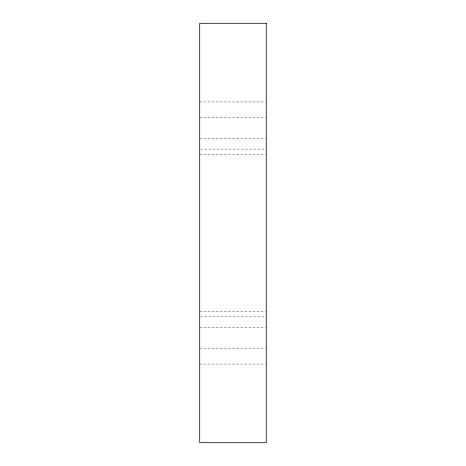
<?xml version="1.0" encoding="UTF-8"?>
<svg xmlns="http://www.w3.org/2000/svg" width="466" height="466" viewBox="0 0 466 466"><rect width="100%" height="100%" fill="white"/><g stroke="black" fill="none" stroke-linecap="round" stroke-linejoin="round"><path stroke-width="0.35" stroke-dasharray="2.33 1.75" d="M199.71 101.938L265.568 101.938M199.71 117.665L265.568 117.665M199.71 138.635L265.568 138.635M200.432 149.12L266.29 149.12M199.71 154.363L265.568 154.363M199.71 311.637L265.568 311.637M200.432 316.88L266.29 316.88M199.71 327.365L265.568 327.365M199.71 348.335L265.568 348.335M199.71 364.062L265.568 364.062"/><path stroke-width="0.7" d="M266.29 23.3L199.71 23.3L199.71 442.7L266.29 442.7L266.29 23.3"/></g></svg>
